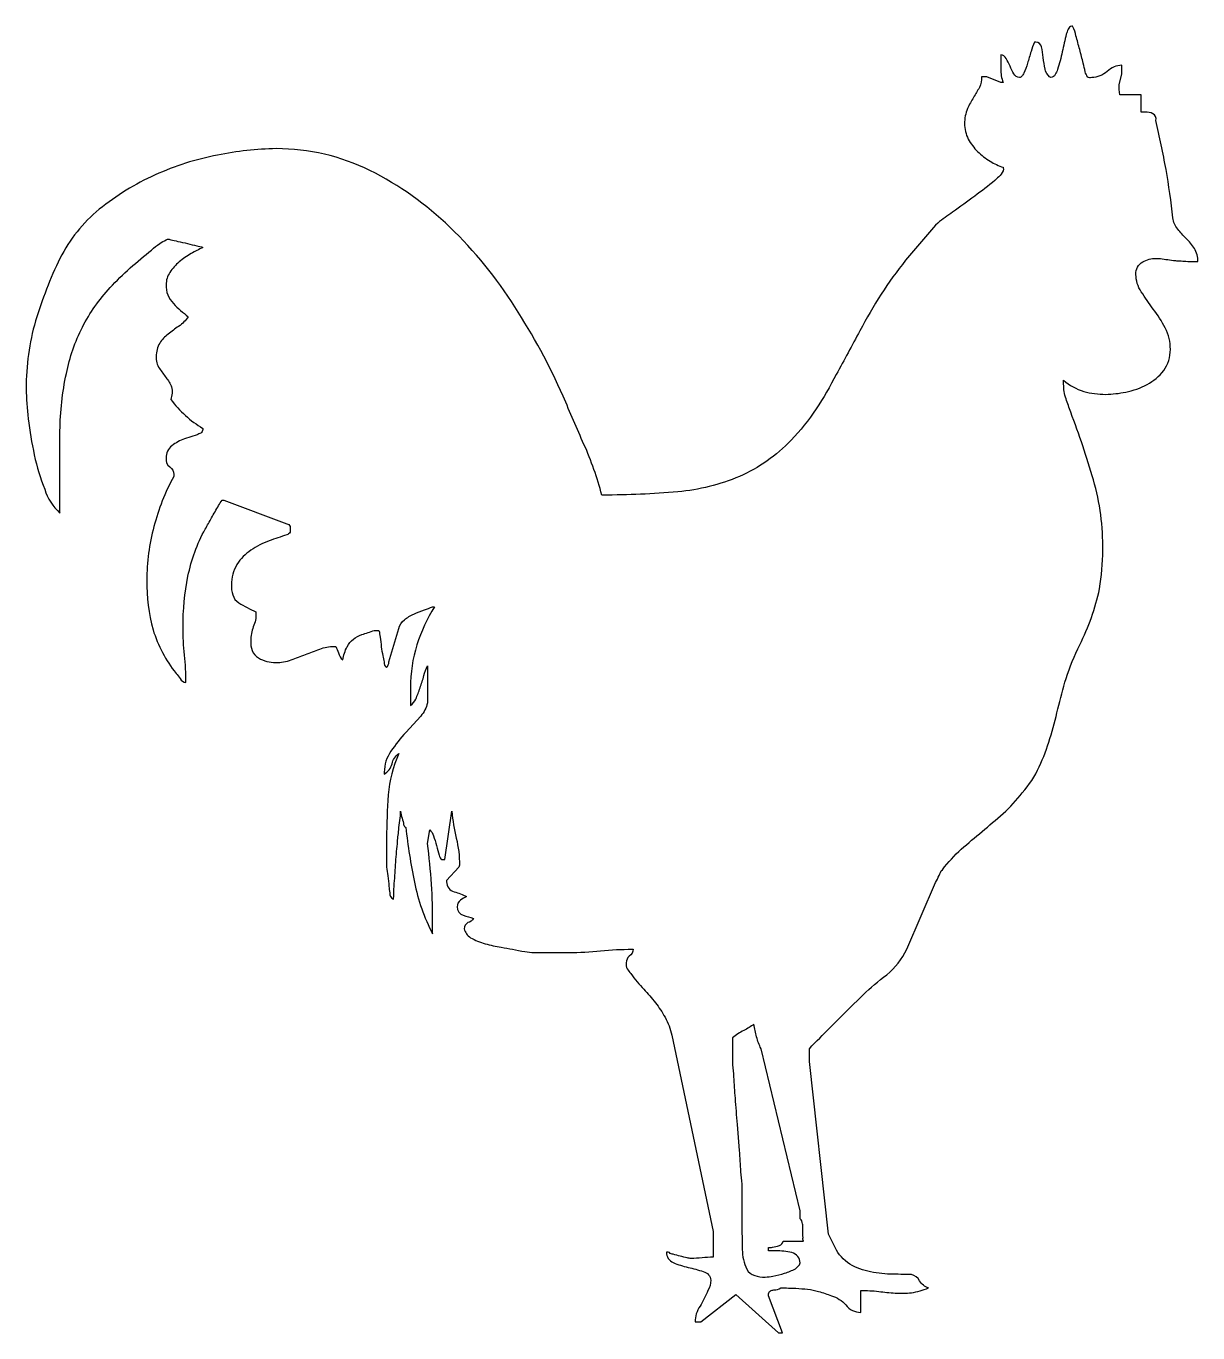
# Model space of a CAD drawing. Extents: x 8 to 194, y 3 to 211.
import ezdxf

# ---------------------------------------------------------------- set-up
doc = ezdxf.new("R2010")
doc.units = 0
doc.header["$MEASUREMENT"] = 0
doc.layers.add('_____1', color=7, linetype='Continuous')

msp = doc.modelspace()

# ---------------------------------------------------------------- linework, layer by layer
at = {"layer": '_____1', "color": 0}
for points in [[(126.14121, 9.31956, -0.07944), (126.689, 9.4722, 0.18806), (127.8021, 9.7793, -0.0136), (130.2146, 9.731, -0.01425), (132.0647, 9.5739, -0.03317), (133.7847, 9.2203, -0.01305), (135.8714, 8.5509, -0.13528), (138.1402, 7.0725, 0.23636), (140.5057, 5.8997), (140.5057, 9.3724, -0.03409), (143.3808, 9.2203, 0.00934), (145.9806, 8.965, 0.04899), (148.575, 9.0184, 0.0695), (151.2672, 9.7793, -0.1847), (149.8739, 10.9027, 0.21942), (148.575, 11.9224, -0.00706), (145.2382, 11.9791, -0.05002), (141.6192, 12.4329, -0.09509), (138.4223, 13.8116, -0.13771), (136.2421, 16.6206), (135.4098, 18.3524), (132.3493, 45.8121), (132.3493, 47.8509, -0.00845), (135.6416, 51.2185), (138.4668, 54.029), (140.8744, 56.4253, -0.02701), (144.6358, 59.5877, 0.10684), (147.8336, 63.6716), (152.3812, 74.2869, 0.02495), (152.9823, 75.4118, -0.12106), (153.4948, 76.3263, -0.04676), (156.5039, 79.5921, -0.00773), (159.7987, 82.4022, 0.00909), (163.1438, 85.2592, 0.05093), (166.1959, 88.577, 0.07487), (168.8897, 92.709, 0.036), (170.6067, 97.1984, 0.01359), (171.8567, 101.8997, -0.01012), (173.1557, 106.7476, -0.03161), (175.3353, 112.1062, 0.02865), (177.1883, 116.4401, 0.03347), (178.4892, 121.0362, 0.04137), (178.9963, 127.1542, 0.07575), (177.5179, 138.3353, 0.02202), (173.898, 149.1043, 0.00818), (173.1557, 151.2453, -0.07895), (172.782, 153.5972), (172.782, 154.2059, 0.11124), (175.9857, 152.4219, 0.06562), (179.4658, 151.9632, 0.04299), (182.6642, 152.3187, 0.07631), (186.0528, 153.5418, 0.1071), (188.6908, 155.7382, 0.15479), (189.7589, 159.1057, 0.12405), (188.9235, 162.5217, 0.03904), (187.0241, 165.5358, -0.02065), (185.1266, 168.2926, -0.15099), (184.2859, 171.0513, -0.30309), (185.3559, 173.0388, -0.13368), (187.4417, 173.5978, -0.00803), (188.1782, 173.5498, -0.01527), (189.3412, 173.3923, 0.01497), (190.5487, 173.2407, 0.025), (191.2427, 173.1923, -0.00724), (192.2173, 173.139, 0.01793), (193.5666, 173.0906), (194.1202, 173.0906, 0.15769), (193.5661, 175.1818, 0.05317), (192.2672, 176.7638, -0.03341), (190.9164, 178.2423, -0.11739), (190.1296, 180.0332, 0.02027), (189.0634, 187.7348, 0.01059), (187.4417, 195.5448, 0.37784), (186.9824, 196.6183, 0.10546), (185.7716, 196.8716), (185.1266, 196.8716), (185.1266, 199.6269), (181.6915, 199.6269, -0.031), (181.5966, 201.2595), (182.0608, 202.8943), (182.0608, 204.3179, 0.18089), (179.6971, 203.3501, -0.1918), (177.2387, 202.3823, -0.24677), (176.5433, 202.482, -0.05869), (176.2171, 203.3002, -0.00853), (175.8928, 204.6304, 0.00837), (175.3353, 206.8213, 0.00224), (174.7338, 209.0177, 0.05784), (174.2667, 210.4462, 0.25883), (174.0834, 210.5479, 0.20782), (173.48004, 210.04868, 0.04239), (173.2074, 209.271, 0.00677), (172.5527, 206.4658, -0.03255), (171.8127, 203.6606, -0.07827), (171.44964, 202.85392, -0.30521), (170.7431, 202.3823), (170.5568, 202.482, -0.17236), (169.8174, 203.7105, -0.02392), (169.541, 205.5464, 0.04138), (169.2604, 207.2302, 0.35514), (168.3331, 207.9961), (168.1502, 207.9961, 0.03774), (167.5927, 206.5158, -0.00439), (167.0366, 204.6304, -0.04896), (166.4331, 203.0464, -0.07718), (166.16668, 202.62038, -0.26049), (165.7406, 202.3823, -0.23985), (164.8545, 202.9447, -0.02756), (164.2539, 204.1712, 0.03568), (163.6485, 205.3944, 0.29054), (162.7721, 205.9553), (162.7721, 203.7105, 0.08953), (163.1438, 201.5646), (162.9525, 201.5646), (162.7721, 201.5646), (160.545, 202.4826), (160.0809, 202.4826), (159.7067, 202.482, -0.15731), (159.3849, 200.7983, -0.01183), (158.4563, 199.2147, 0.02635), (157.4845, 197.4307, 0.09663), (157.017, 195.0343, 0.1241), (157.62, 192.5827, 0.07685), (159.1032, 190.5918, 0.05756), (161.0991, 189.0596, 0.06673), (163.1438, 188.0937, 0.26037), (163.1873, 187.9401, -0.14174), (163.2313, 187.788, -0.12014), (162.68375, 186.79544, -0.02916), (161.8415, 186.0045, -0.01846), (158.642, 183.5025, -0.00221), (155.1189, 180.9477, 0.019), (152.7525, 179.2135, 0.01702), (147.6468, 173.2961, 0.02389), (143.7539, 167.8871, 0.01861), (140.3673, 162.0665, -0.00339), (136.6138, 155.1254, -0.03042), (133.39899, 149.63118, -0.05038), (129.4273, 144.6636, -0.0994), (121.2141, 138.8943, -0.07583), (111.4311, 136.4461, -0.02138), (99.5111, 135.9361), (99.3234, 135.9356, 0.04183), (96.498, 143.9995, -0.00715), (93.2023, 151.658, 0.03751), (85.5047, 165.8894, 0.06062), (75.1657, 178.5513, 0.0765), (62.4553, 187.5827, 0.11504), (47.5681, 191.0539, 0.04569), (38.199, 190.0343, 0.05799), (28.277, 186.8652, 0.06555), (19.4165, 181.4044, 0.10482), (13.1547, 173.5978, 0.03812), (9.2619, 163.6486, 0.0686), (7.7776, 152.8811, 0.01888), (8.1029, 148.0831, 0.02218), (9.0751, 142.3172, 0.04123), (10.7446, 136.855, 0.14025), (13.1547, 133.079), (13.1547, 136.7533), (13.1547, 139.6069), (13.1547, 142.2625), (13.1547, 146.1421, -0.05006), (14.1758, 155.2774, -0.06833), (16.7302, 162.6768, -0.06747), (21.133, 168.9552, -0.03839), (27.7245, 174.9265, -0.05676), (29.019, 175.9476, -0.0152), (30.0367, 176.56, -0.10627), (30.5028, 176.6602, -0.05748), (30.7771, 176.56, 0.01503), (31.895, 176.3067, -0.01396), (33.4258, 175.9476, 0.01737), (34.9091, 175.5922, -0.03941), (35.8808, 175.3369, 0.00781), (34.0249, 174.3641, 0.05623), (32.1249, 173.0388, 0.06549), (30.6436, 171.357, 0.15469), (30.0367, 169.4159, 0.2075), (31.1992, 166.4, 0.03914), (33.5671, 164.3127, -0.09126), (32.0301, 162.779, 0.01238), (30.3619, 161.5554, 0.07738), (29.019, 160.1269, 0.13029), (28.4596, 157.9824, 0.1648), (28.9754, 156.0951, 0.01576), (30.0367, 154.6133, -0.06833), (30.9165, 153.1345, -0.14541), (30.7771, 151.1455, 0.04033), (33.0996, 148.5922, 0.04819), (35.8808, 146.5499), (35.8808, 146.3459, -0.20909), (35.54894, 145.80776, -0.05584), (34.9531, 145.5312), (32.9558, 144.8671, 0.07986), (30.9601, 143.7956, 0.22823), (30.0367, 141.8585, 0.30285), (30.6436, 140.4279, -0.23446), (31.2442, 139.2054), (31.2442, 138.8943, 0.05843), (28.0922, 130.9355, 0.0646), (26.9797, 122.361, 0.07403), (27.9543, 114.5025, 0.09002), (31.6144, 107.5619, -0.01019), (32.2648, 106.7476, 0.30316), (33.1925, 106.1334, 0.02806), (32.9558, 110.4688, -0.02586), (32.726, 114.9098, -0.04895), (33.5178, 123.0257, -0.07395), (36.2511, 130.5253, 0.0079), (37.2732, 132.3126, -0.01673), (38.3868, 134.2552, -0.06994), (38.9452, 135.1218), (39.2235, 135.1218), (49.2387, 131.3463, -0.35792), (49.7508, 130.9355, -0.05167), (49.7933, 130.5253, -0.02455), (49.7508, 130.0196, -0.13102), (49.2387, 129.6072, 0.01408), (46.4105, 128.6394, 0.06731), (43.534, 127.1542, 0.09478), (41.3073, 124.9143, 0.1327), (40.4246, 121.647, 0.09268), (40.6435, 120.05579, 0.19343), (41.5851, 118.788, 0.02763), (44.3199, 117.3566), (44.3199, 117.1546, -0.11513), (43.9027, 114.9632, 0.09369), (43.4875, 112.7668, 0.10688), (43.7369, 111.20561, 0.18552), (44.7385, 110.0135, 0.13087), (47.4758, 109.2961, 0.08718), (49.9336, 109.7063, 0.00994), (52.2014, 110.571, -0.0094), (54.4794, 111.4366, -0.09249), (56.7496, 111.8509), (57.0313, 111.8509, -0.00861), (57.4465, 110.8277, 0.16283), (58.1438, 109.7063, -0.08675), (58.8339, 111.7975, -0.1066), (59.8144, 113.0221, -0.08032), (61.1554, 113.7386, 0.00686), (63.1503, 114.4008), (63.522, 114.4008), (63.8931, 114.4008, -0.026), (64.0775, 113.3297, 0.00461), (64.2638, 111.7975, 0.02261), (64.4956, 110.3691, 0.02694), (64.7309, 109.3958, 0.25953), (65.0996, 108.4799, 0.19222), (65.4738, 109.3963), (67.0451, 114.7064, -0.16137), (67.9292, 116.088, -0.07066), (69.4556, 117.0025, -0.01636), (71.1286, 117.6651, 0.02161), (72.4227, 118.1757), (72.6139, 118.1757), (72.7038, 118.1757, 0.05595), (69.9216, 112.1062, 0.07488), (68.899, 105.3162), (68.899, 104.8071), (68.899, 102.9677), (68.899, 102.4552, 0.12843), (69.7372, 103.4798, 0.023), (70.4347, 105.2638, 0.01217), (71.0362, 107.2049, -0.04963), (71.5932, 108.7875), (71.5928, 102.8695, -0.13853), (70.5246, 100.7729), (68.1567, 98.1746, 0.035), (65.797, 95.1625, 0.15865), (64.7309, 91.8429), (64.7309, 91.5342, 0.18427), (65.9789, 93.1696, -0.19598), (67.0451, 94.8036, 0.08334), (65.375, 88.2199, 0.01998), (65.0996, 81.3297), (65.0996, 80.1081), (65.0996, 77.2491), (65.0996, 76.7401, 0.01638), (65.2893, 75.3565, -0.05672), (65.4738, 73.6761, 0.0143), (65.6067, 72.655, 0.3244), (66.2108, 71.6354, -0.00317), (66.3036, 73.7245, -0.00286), (66.5394, 77.0941, -0.00789), (66.8162, 80.4631, -0.01898), (67.0451, 82.6561, -0.01044), (67.1844, 84.1384, 0.04778), (67.3262, 85.6168, 0.01804), (67.5576, 84.5453, -0.10716), (67.7904, 83.4723, -0.0618), (67.9713, 83.2204, 0.36635), (68.1567, 83.0635, 0.02519), (69.5519, 74.3369, 0.0745), (72.4227, 66.1198), (72.4227, 67.7567, 0.01879), (72.2451, 74.0351, 0.01913), (71.5932, 80.5155), (71.9619, 82.6561, -0.13634), (72.565, 81.7415, -0.00651), (73.0325, 80.1546, 0.00472), (73.4462, 78.6243, 0.05946), (73.59802, 78.22306, 0.36368), (73.9123, 77.9617), (74.3695, 77.9617), (75.4822, 85.6168, 0.03468), (76.181, 81.3292, -0.05964), (76.6944, 77.0403, -0.09794), (76.5942, 76.7405), (74.6527, 74.5921), (74.6527, 74.3886, 0.33167), (75.8592, 72.8066, -0.06271), (77.8051, 72.0441, 0.03916), (76.8388, 71.4818, 0.23178), (76.3233, 70.4082, 0.3291), (77.2926, 69.08, -0.00385), (78.9196, 68.5694, -0.20008), (78.0363, 67.9068, 0.28672), (77.4369, 66.939, 0.2), (78.457, 65.5086, 0.06129), (80.7728, 64.5407, 0.02525), (83.3245, 63.9783, -0.00544), (85.1365, 63.6711, 0.031), (87.0848, 63.3175, 0.05349), (88.5691, 63.164), (89.3095, 63.164), (92.6483, 63.164), (94.1291, 63.164, 0.02678), (99.1408, 63.4193, -0.02516), (104.1512, 63.6716), (104.3365, 63.6711, -0.23427), (103.6812, 62.5532, 0.21572), (103.224, 61.5321, 0.1796), (103.3575, 60.5608, 0.04024), (103.9658, 59.795, 0.03961), (106.0057, 57.293, -0.02466), (107.8563, 55.1505, -0.04202), (109.3874, 52.8539, -0.06764), (110.4541, 49.9954), (117.0411, 18.7631), (117.0411, 14.6791, 0.00998), (115.2805, 14.5774, -0.03037), (113.5165, 14.4772, -0.04604), (112.9116, 14.5774, -0.00862), (111.8004, 14.8327, -0.01421), (110.6869, 15.1379, -0.20497), (110.0839, 15.3951, 0.10883), (109.6222, 15.4968, 0.30754), (110.6869, 13.8116, 0.03858), (113.0534, 13.0418, -0.02778), (115.4649, 12.381, -0.3289), (116.6669, 11.0078, -0.13957), (116.2063, 9.3724, -0.04274), (114.9553, 6.8705, 0.1565), (114.1635, 4.3689), (115.0893, 4.3689), (120.662, 8.7616), (127.43, 2.6333), (128.076, 2.6333), (125.8518, 8.5513), (125.8518, 8.8614, -0.25736), (126.14121, 9.31956)], [(125.2953, 11.515, 0.06579), (126.5477, 11.6704, 0.0334), (128.4037, 12.1292, 0.04852), (130.1202, 12.8452, 0.20051), (130.8626, 13.7631, 0.35221), (129.5607, 15.3951, 0.05199), (126.9644, 15.7042), (125.8518, 15.7042), (125.8518, 16.2148, 0.04007), (126.4548, 16.2632, 0.06201), (127.5679, 16.5185, 0.27806), (128.1743, 17.2324), (131.4186, 17.233, -0.30032), (131.33559, 17.78698, -0.01156), (131.3267, 18.3524), (131.3267, 19.2718, 0.06462), (131.2367, 19.9877, 0.22077), (130.8626, 20.802), (130.8626, 21.4148), (130.8626, 22.0276), (124.6521, 47.8509, -0.05515), (123.9513, 49.7401, -0.01688), (123.5342, 51.731, -0.03733), (121.9125, 50.7597, 0.04981), (120.103, 49.59), (120.1035, 49.2813), (120.1035, 47.8509), (120.1035, 47.4421), (120.1035, 46.9334), (120.1035, 45.7078), (120.1035, 45.3009, -0.0331), (120.2869, 43.3633, 0.00483), (120.5187, 39.9923, 0.00377), (120.8469, 35.8085), (121.172, 31.6247, -0.00335), (121.4015, 28.2537, 0.01609), (121.5858, 26.3161), (121.5858, 24.8875), (121.5858, 22.5397), (121.5858, 20.09), (121.5858, 18.7631, -0.02492), (121.6777, 17.2324), (121.6777, 15.9041, 0.1088), (122.3737, 12.7434, 0.19869), (123.65565, 11.74472, 0.0921), (125.2953, 11.515)]]:
    msp.add_lwpolyline(points, format="xyb", dxfattribs=at)

doc.saveas('drawing.dxf')
